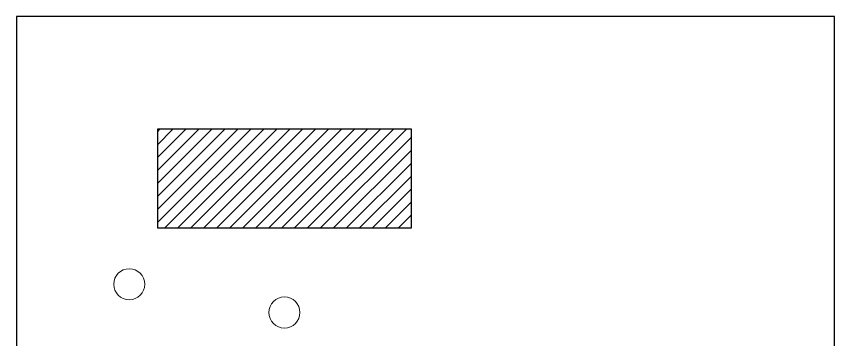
# Model space of a CAD drawing. Header units: metres. Extents: x -8 to 108, y -29 to 108.
# Drawn here: x -8 to 108, y 62.2 to 108 of the extents above; entities that cross this region are included whole.
import ezdxf

# ---------------------------------------------------------------- set-up
doc = ezdxf.new("R2010")
doc.units = ezdxf.units.M
for name, color, linetype, lineweight in [('arbol', 7, 'CONTINUOUS', 18), ('edificio', 7, 'CONTINUOUS', 25), ('hatch', 7, 'CONTINUOUS', 9), ('marco-fino', 7, 'CONTINUOUS', 25)]:
    doc.layers.add(name, color=color, linetype=linetype, lineweight=lineweight)

msp = doc.modelspace()

# ---------------------------------------------------------------- linework, layer by layer
at = {"layer": 'arbol'}
for centre in [(8, 70), (30, 66)]:
    msp.add_circle(centre, 2.2, dxfattribs=at)
at = {"layer": 'edificio'}
msp.add_lwpolyline([(12, 78), (48, 78), (48, 92), (12, 92)], close=True, dxfattribs=at)
at = {"layer": 'hatch'}
for p, q in [((12, 78.77), (25.23, 92)), ((12, 80.61), (23.39, 92)), ((12, 82.45), (21.55, 92)), ((12, 84.28), (19.72, 92)), ((12, 86.12), (17.88, 92)), ((12, 87.96), (16.04, 92)), ((12, 89.8), (14.2, 92)), ((12, 91.64), (12.36, 92)), ((13.07, 78), (27.07, 92)), ((14.91, 78), (28.91, 92)), ((16.75, 78), (30.75, 92)), ((18.58, 78), (32.58, 92)), ((20.42, 78), (34.42, 92)), ((22.26, 78), (36.26, 92)), ((24.1, 78), (38.1, 92)), ((25.94, 78), (39.94, 92)), ((27.78, 78), (41.78, 92)), ((29.62, 78), (43.62, 92)), ((31.45, 78), (45.45, 92)), ((33.29, 78), (47.29, 92)), ((35.13, 78), (48, 90.87)), ((36.97, 78), (48, 89.03)), ((38.81, 78), (48, 87.19)), ((40.65, 78), (48, 85.35)), ((42.48, 78), (48, 83.52)), ((44.32, 78), (48, 81.68)), ((46.16, 78), (48, 79.84))]:
    msp.add_line(p, q, dxfattribs=at)
at = {"layer": 'marco-fino'}
for points in [[(-8, -8), (108, -8), (108, 108), (-8, 108)], [(12, 78), (48, 78), (48, 92), (12, 92)]]:
    msp.add_lwpolyline(points, close=True, dxfattribs=at)

doc.saveas('drawing.dxf')
